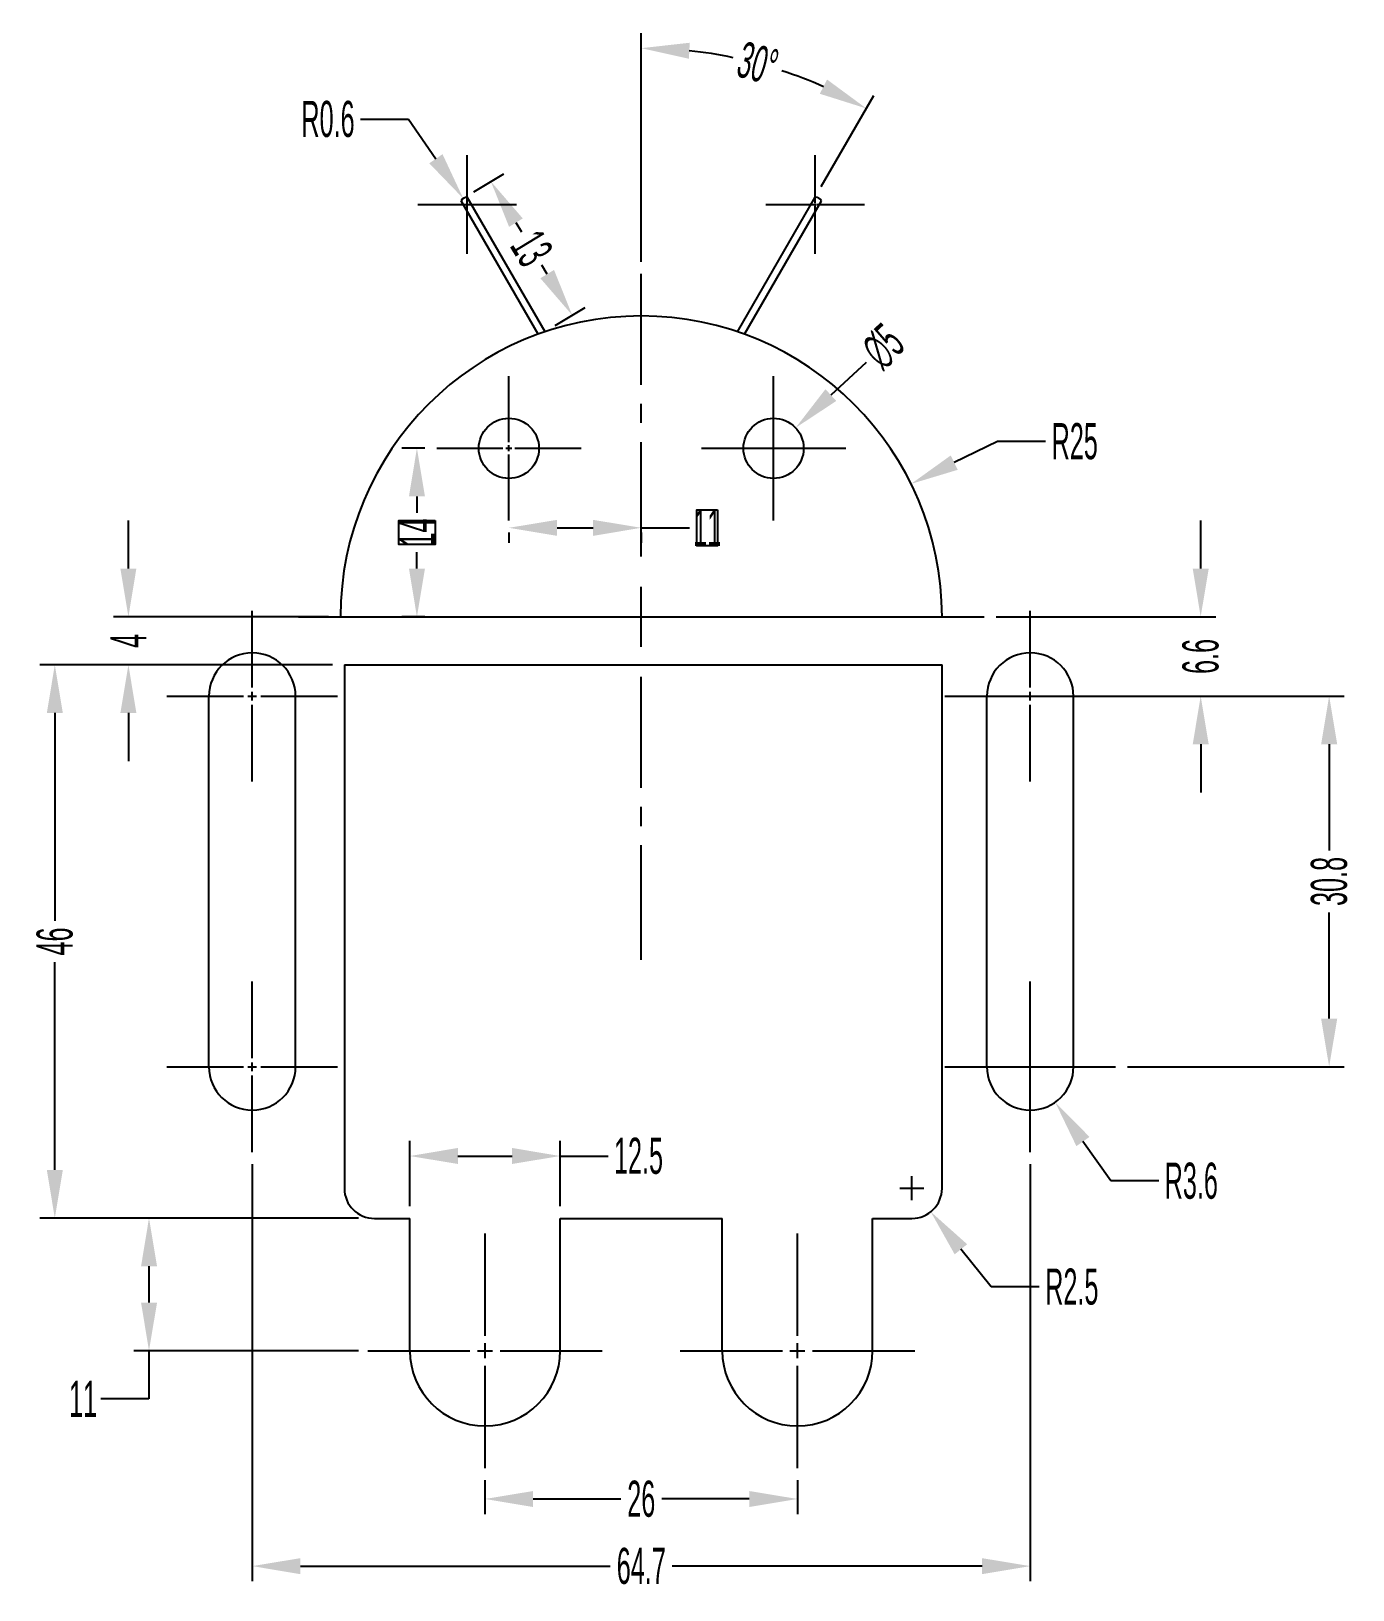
# Model space of a CAD drawing. Header units: millimetres. Extents: x 1568 to 31342, y 459 to 4403.
# Drawn here: x 15371.2 to 15481, y 3544 to 3673.5 of the extents above; entities that cross this region are included whole.
import ezdxf

# ---------------------------------------------------------------- set-up
doc = ezdxf.new("R2010")
doc.units = ezdxf.units.MM
doc.header["$LTSCALE"] = 0.5
doc.linetypes.add('CENTER2', pattern=[28.575, 19.05, -3.175, 3.175, -3.175])
doc.layers.add('centre line', color=3, linetype='CENTER2')
doc.layers.add('drawing', color=7, linetype='Continuous')
doc.styles.get("Standard").update_dxf_attribs({"font": 'arial.ttf', "width": 0.5})
doc.dimstyles.new('DARSHU2', dxfattribs={"dimtxt": 3, "dimasz": 4, "dimexe": 1.25, "dimexo": 1, "dimtad": 0, "dimtoh": 1, "dimdec": 1, "dimdsep": 46, "dimtxsty": 'Standard', "dimcen": 1, "dimclrd": 6, "dimclre": 6, "dimclrt": 6, "dimadec": 0, "dimazin": 0, "dimtfac": 1, "dimtdec": 1, "dimtofl": 0, "dimtmove": 0, "dimatfit": 3, "dimfxl": 1, "dimtfillclr": 256, "dimlwd": 25, "dimlwe": 25, "dimarcsym": 0})

# ---------------------------------------------------------------- blocks, each defined once
blk = doc.blocks.new('*U692')
at = {"layer": 'centre line', "color": 0, "linetype": 'CENTER2', "transparency": 16777216}
for p, q in [((0, 5), (0, 28.5)), ((-28.5, 0), (-5, 0)), ((5, 0), (28.5, 0)), ((0, -28.5), (0, -5))]:
    blk.add_line(p, q, dxfattribs=at)
at = {"layer": 'centre line', "color": 0, "linetype": 'Continuous', "transparency": 16777216}
for p, q in [((0, -2.5), (0, 2.5)), ((-2.5, 0), (2.5, 0))]:
    blk.add_line(p, q, dxfattribs=at)
blk = doc.blocks.new('*U693')
at = {"layer": 'centre line', "color": 0, "linetype": 'CENTER2', "transparency": 16777216}
for p, q in [((0, 0.72), (0, 7.1)), ((-7.1, 0), (-0.72, 0)), ((0.72, 0), (7.1, 0)), ((0, -7.1), (0, -0.72))]:
    blk.add_line(p, q, dxfattribs=at)
at = {"layer": 'centre line', "color": 0, "linetype": 'Continuous', "transparency": 16777216}
for p, q in [((-0.36, 0), (0.36, 0)), ((0, -0.36), (0, 0.36))]:
    blk.add_line(p, q, dxfattribs=at)
blk = doc.blocks.new('*U694')
at = {"layer": 'centre line', "color": 0, "linetype": 'CENTER2', "transparency": 16777216}
for p, q in [((0, 0.72), (0, 7.1)), ((-7.1, 0), (-0.72, 0)), ((0.72, 0), (7.1, 0)), ((0, -7.1), (0, -0.72))]:
    blk.add_line(p, q, dxfattribs=at)
at = {"layer": 'centre line', "color": 0, "linetype": 'Continuous', "transparency": 16777216}
for p, q in [((-0.36, 0), (0.36, 0)), ((0, -0.36), (0, 0.36))]:
    blk.add_line(p, q, dxfattribs=at)
blk = doc.blocks.new('*U695')
at = {"layer": 'centre line', "color": 0, "linetype": 'CENTER2', "transparency": 16777216}
for p, q in [((0, 0.72), (0, 7.1)), ((-7.1, 0), (-0.72, 0)), ((0.72, 0), (7.1, 0)), ((0, -7.1), (0, -0.72))]:
    blk.add_line(p, q, dxfattribs=at)
at = {"layer": 'centre line', "color": 0, "linetype": 'Continuous', "transparency": 16777216}
for p, q in [((-0.36, 0), (0.36, 0)), ((0, -0.36), (0, 0.36))]:
    blk.add_line(p, q, dxfattribs=at)
blk = doc.blocks.new('*U696')
at = {"layer": 'centre line', "color": 0, "linetype": 'CENTER2', "transparency": 16777216}
for p, q in [((0, 0.72), (0, 7.1)), ((-7.1, 0), (-0.72, 0)), ((0.72, 0), (7.1, 0)), ((0, -7.1), (0, -0.72))]:
    blk.add_line(p, q, dxfattribs=at)
at = {"layer": 'centre line', "color": 0, "linetype": 'Continuous', "transparency": 16777216}
for p, q in [((-0.36, 0), (0.36, 0)), ((0, -0.36), (0, 0.36))]:
    blk.add_line(p, q, dxfattribs=at)
blk = doc.blocks.new('*U697')
at = {"layer": 'centre line', "color": 0, "linetype": 'CENTER2', "transparency": 16777216}
for p, q in [((0, 1.25), (0, 9.75)), ((-9.75, 0), (-1.25, 0)), ((1.25, 0), (9.75, 0)), ((0, -9.75), (0, -1.25))]:
    blk.add_line(p, q, dxfattribs=at)
at = {"layer": 'centre line', "color": 0, "linetype": 'Continuous', "transparency": 16777216}
for p, q in [((-0.625, 0), (0.625, 0)), ((0, -0.625), (0, 0.625))]:
    blk.add_line(p, q, dxfattribs=at)
blk = doc.blocks.new('*U698')
at = {"layer": 'centre line', "color": 0, "linetype": 'CENTER2', "transparency": 16777216}
for p, q in [((0, 1.25), (0, 9.75)), ((-9.75, 0), (-1.25, 0)), ((1.25, 0), (9.75, 0)), ((0, -9.75), (0, -1.25))]:
    blk.add_line(p, q, dxfattribs=at)
at = {"layer": 'centre line', "color": 0, "linetype": 'Continuous', "transparency": 16777216}
for p, q in [((-0.625, 0), (0.625, 0)), ((0, -0.625), (0, 0.625))]:
    blk.add_line(p, q, dxfattribs=at)
blk = doc.blocks.new('*U699')
at = {"layer": 'centre line', "color": 0, "linetype": 'CENTER2', "transparency": 16777216}
for p, q in [((0, 0.12), (0, 4.1)), ((-4.1, 0), (-0.12, 0)), ((0.12, 0), (4.1, 0)), ((0, -4.1), (0, -0.12))]:
    blk.add_line(p, q, dxfattribs=at)
at = {"layer": 'centre line', "color": 0, "linetype": 'Continuous', "transparency": 16777216}
for p, q in [((-0.06, 0), (0.06, 0)), ((0, -0.06), (0, 0.06))]:
    blk.add_line(p, q, dxfattribs=at)
blk = doc.blocks.new('*U700')
at = {"layer": 'centre line', "color": 0, "linetype": 'CENTER2', "transparency": 16777216}
for p, q in [((0, 0.12), (0, 4.1)), ((-4.1, 0), (-0.12, 0)), ((0.12, 0), (4.1, 0)), ((0, -4.1), (0, -0.12))]:
    blk.add_line(p, q, dxfattribs=at)
at = {"layer": 'centre line', "color": 0, "linetype": 'Continuous', "transparency": 16777216}
for p, q in [((-0.06, 0), (0.06, 0)), ((0, -0.06), (0, 0.06))]:
    blk.add_line(p, q, dxfattribs=at)
blk = doc.blocks.new('*U701')
at = {"layer": 'centre line', "color": 0, "linetype": 'CENTER2', "transparency": 16777216}
for p, q in [((0, 0.5), (0, 6)), ((-6, 0), (-0.5, 0)), ((0.5, 0), (6, 0)), ((0, -6), (0, -0.5))]:
    blk.add_line(p, q, dxfattribs=at)
at = {"layer": 'centre line', "color": 0, "linetype": 'Continuous', "transparency": 16777216}
for p, q in [((-0.25, 0), (0.25, 0)), ((0, -0.25), (0, 0.25))]:
    blk.add_line(p, q, dxfattribs=at)
blk = doc.blocks.new('*U702')
at = {"layer": 'centre line', "color": 0, "linetype": 'CENTER2', "transparency": 16777216}
for p, q in [((0, 0.5), (0, 6)), ((-6, 0), (-0.5, 0)), ((0.5, 0), (6, 0)), ((0, -6), (0, -0.5))]:
    blk.add_line(p, q, dxfattribs=at)
at = {"layer": 'centre line', "color": 0, "linetype": 'Continuous', "transparency": 16777216}
for p, q in [((-0.25, 0), (0.25, 0)), ((0, -0.25), (0, 0.25))]:
    blk.add_line(p, q, dxfattribs=at)
blk = doc.blocks.new('*D703')
at = {"layer": 'centre line', "color": 6, "linetype": 'Continuous', "lineweight": 25, "transparency": 16777216}
for p, q in [((15421.9, 3654.34), (15421.9, 3673.34)), ((15436.86, 3660.58), (15441.24, 3668.16))]:
    blk.add_line(p, q, dxfattribs=at)
for start, end in [(78.21, 83.8738), (66.1262, 71.79)]:
    blk.add_arc((15421.9, 3634.66), 37.43, start, end, dxfattribs=at)
at = {"layer": 'centre line', "color": 6, "transparency": 16777216}
for points in [[(15425.86, 3671.21), (15425.93, 3672.54), (15421.9, 3672.09)], [(15437.35, 3669.48), (15436.74, 3668.3), (15440.61, 3667.08)]]:
    blk.add_solid(points, dxfattribs=at)
at = {"layer": 'Defpoints', "color": 0, "transparency": 16777216}
for p in [(15434.7, 3669.84), (15436.36, 3659.71), (15421.9, 3653.34), (15429.9, 3648.52), (15421.9, 3629.84)]:
    blk.add_point(p, dxfattribs=at)
at = {"layer": 'centre line', "color": 6, "transparency": 16777216, "insert": (15431.59, 3670.82), "char_height": 3, "attachment_point": 5, "rotation": 345}
blk.add_mtext('30°', dxfattribs=at)
blk = doc.blocks.new('*D704')
at = {"layer": 'centre line', "color": 6, "linetype": 'Continuous', "lineweight": 25, "transparency": 16777216}
for p, q in [((15407.99, 3660.15), (15410.47, 3661.66)), ((15411.48, 3657.59), (15411.94, 3656.84)), ((15414.08, 3653.32), (15413.63, 3654.06)), ((15414.75, 3649.04), (15417.23, 3650.55))]:
    blk.add_line(p, q, dxfattribs=at)
at = {"layer": 'centre line', "color": 6, "transparency": 16777216}
for points in [[(15412.05, 3657.94), (15410.91, 3657.24), (15409.4, 3661.01)], [(15414.65, 3653.66), (15413.51, 3652.97), (15416.16, 3649.9)]]:
    blk.add_solid(points, dxfattribs=at)
at = {"layer": 'Defpoints', "color": 0, "transparency": 16777216}
for p in [(15407.14, 3659.63), (15416.16, 3649.9), (15413.9, 3648.52)]:
    blk.add_point(p, dxfattribs=at)
at = {"layer": 'centre line', "color": 6, "transparency": 16777216, "insert": (15412.78, 3655.45), "char_height": 3, "attachment_point": 5, "rotation": 301.322}
blk.add_mtext('13', dxfattribs=at)
blk = doc.blocks.new('*D705')
at = {"layer": 'centre line', "color": 6, "linetype": 'Continuous', "lineweight": 25, "transparency": 16777216}
for p, q in [((15403.9, 3638.84), (15402, 3638.84)), ((15403.25, 3634.84), (15403.25, 3633.46)), ((15403.25, 3628.84), (15403.25, 3630.21)), ((15403.9, 3624.84), (15402, 3624.84))]:
    blk.add_line(p, q, dxfattribs=at)
at = {"layer": 'centre line', "color": 6, "transparency": 16777216}
for points in [[(15402.59, 3634.84), (15403.92, 3634.84), (15403.25, 3638.84)], [(15402.59, 3628.84), (15403.92, 3628.84), (15403.25, 3624.84)]]:
    blk.add_solid(points, dxfattribs=at)
at = {"layer": 'Defpoints', "color": 0, "transparency": 16777216}
for p in [(15404.9, 3638.84), (15403.25, 3624.84), (15404.9, 3624.84)]:
    blk.add_point(p, dxfattribs=at)
at = {"layer": 'centre line', "color": 6, "transparency": 16777216, "insert": (15403.25, 3631.84), "char_height": 3, "attachment_point": 5, "rotation": 90}
blk.add_mtext('14', dxfattribs=at)
blk = doc.blocks.new('*D706')
at = {"layer": 'centre line', "color": 6, "linetype": 'Continuous', "lineweight": 25, "transparency": 16777216}
for p, q in [((15414.9, 3632.23), (15417.9, 3632.23)), ((15421.9, 3632.23), (15425.9, 3632.23)), ((15410.9, 3631.84), (15410.9, 3630.98)), ((15421.9, 3631.84), (15421.9, 3630.98))]:
    blk.add_line(p, q, dxfattribs=at)
at = {"layer": 'centre line', "color": 6, "transparency": 16777216}
for points in [[(15414.9, 3632.89), (15414.9, 3631.56), (15410.9, 3632.23)], [(15417.9, 3632.89), (15417.9, 3631.56), (15421.9, 3632.23)]]:
    blk.add_solid(points, dxfattribs=at)
at = {"layer": 'Defpoints', "color": 0, "transparency": 16777216}
for p in [(15410.9, 3632.84), (15421.9, 3632.84), (15421.9, 3632.23)]:
    blk.add_point(p, dxfattribs=at)
at = {"layer": 'centre line', "color": 6, "transparency": 16777216, "insert": (15427.38, 3632.23), "char_height": 3, "attachment_point": 5}
blk.add_mtext('11', dxfattribs=at)
blk = doc.blocks.new('*D707')
at = {"layer": 'centre line', "color": 6, "linetype": 'Continuous', "lineweight": 25, "transparency": 16777216}
for p, q in [((15468.4, 3628.84), (15468.4, 3632.84)), ((15451.4, 3624.84), (15469.65, 3624.84)), ((15451.63, 3618.24), (15469.65, 3618.24)), ((15468.4, 3614.24), (15468.4, 3610.24))]:
    blk.add_line(p, q, dxfattribs=at)
at = {"layer": 'centre line', "color": 6, "transparency": 16777216}
for points in [[(15467.74, 3628.84), (15469.07, 3628.84), (15468.4, 3624.84)], [(15467.74, 3614.24), (15469.07, 3614.24), (15468.4, 3618.24)]]:
    blk.add_solid(points, dxfattribs=at)
at = {"layer": 'Defpoints', "color": 0, "transparency": 16777216}
for p in [(15450.4, 3624.84), (15450.63, 3618.24), (15468.4, 3618.24)]:
    blk.add_point(p, dxfattribs=at)
at = {"layer": 'centre line', "color": 6, "transparency": 16777216, "insert": (15468.4, 3621.54), "char_height": 3, "attachment_point": 5, "rotation": 90}
blk.add_mtext('6.6', dxfattribs=at)
blk = doc.blocks.new('*D708')
at = {"layer": 'centre line', "color": 6, "linetype": 'Continuous', "lineweight": 25, "transparency": 16777216}
for p, q in [((15469.4, 3618.24), (15480.33, 3618.24)), ((15479.08, 3614.24), (15479.08, 3605.41)), ((15479.08, 3591.44), (15479.08, 3600.26)), ((15462.33, 3587.44), (15480.33, 3587.44))]:
    blk.add_line(p, q, dxfattribs=at)
at = {"layer": 'centre line', "color": 6, "transparency": 16777216}
for points in [[(15478.41, 3614.24), (15479.75, 3614.24), (15479.08, 3618.24)], [(15478.41, 3591.44), (15479.75, 3591.44), (15479.08, 3587.44)]]:
    blk.add_solid(points, dxfattribs=at)
at = {"layer": 'Defpoints', "color": 0, "transparency": 16777216}
for p in [(15468.4, 3618.24), (15461.33, 3587.44), (15479.08, 3587.44)]:
    blk.add_point(p, dxfattribs=at)
at = {"layer": 'centre line', "color": 6, "transparency": 16777216, "insert": (15479.08, 3602.84), "char_height": 3, "attachment_point": 5, "rotation": 90}
blk.add_mtext('30.8', dxfattribs=at)
blk = doc.blocks.new('*D709')
at = {"layer": 'centre line', "color": 6, "linetype": 'Continuous', "lineweight": 25, "transparency": 16777216}
for p, q in [((15389.56, 3579.34), (15389.56, 3544.69)), ((15454.23, 3579.34), (15454.23, 3544.69)), ((15393.56, 3545.94), (15419.32, 3545.94)), ((15450.23, 3545.94), (15424.48, 3545.94))]:
    blk.add_line(p, q, dxfattribs=at)
at = {"layer": 'centre line', "color": 6, "transparency": 16777216}
for points in [[(15393.56, 3546.6), (15393.56, 3545.27), (15389.56, 3545.94)], [(15450.23, 3546.6), (15450.23, 3545.27), (15454.23, 3545.94)]]:
    blk.add_solid(points, dxfattribs=at)
at = {"layer": 'Defpoints', "color": 0, "transparency": 16777216}
for p in [(15389.56, 3580.34), (15454.23, 3580.34), (15389.56, 3545.94)]:
    blk.add_point(p, dxfattribs=at)
at = {"layer": 'centre line', "color": 6, "transparency": 16777216, "insert": (15421.9, 3545.94), "char_height": 3, "attachment_point": 5}
blk.add_mtext('64.7', dxfattribs=at)
blk = doc.blocks.new('*D710')
at = {"layer": 'centre line', "color": 6, "linetype": 'Continuous', "lineweight": 25, "transparency": 16777216}
for p, q in [((15408.91, 3553.09), (15408.91, 3550.27)), ((15434.88, 3553.09), (15434.88, 3550.27)), ((15412.91, 3551.52), (15420.19, 3551.52)), ((15430.88, 3551.52), (15423.61, 3551.52))]:
    blk.add_line(p, q, dxfattribs=at)
at = {"layer": 'centre line', "color": 6, "transparency": 16777216}
for points in [[(15412.91, 3552.18), (15412.91, 3550.85), (15408.91, 3551.52)], [(15430.88, 3552.18), (15430.88, 3550.85), (15434.88, 3551.52)]]:
    blk.add_solid(points, dxfattribs=at)
at = {"layer": 'Defpoints', "color": 0, "transparency": 16777216}
for p in [(15408.91, 3554.09), (15434.88, 3554.09), (15434.88, 3551.52)]:
    blk.add_point(p, dxfattribs=at)
at = {"layer": 'centre line', "color": 6, "transparency": 16777216, "insert": (15421.9, 3551.52), "char_height": 3, "attachment_point": 5}
blk.add_mtext('26', dxfattribs=at)
blk = doc.blocks.new('*D711')
at = {"layer": 'centre line', "color": 6, "linetype": 'Continuous', "lineweight": 25, "transparency": 16777216}
for p, q in [((15402.66, 3575.84), (15402.66, 3581.27)), ((15415.16, 3575.84), (15415.16, 3581.27)), ((15406.66, 3580.02), (15411.16, 3580.02)), ((15415.16, 3580.02), (15419.16, 3580.02))]:
    blk.add_line(p, q, dxfattribs=at)
at = {"layer": 'centre line', "color": 6, "transparency": 16777216}
for points in [[(15406.66, 3580.69), (15406.66, 3579.36), (15402.66, 3580.02)], [(15411.16, 3580.69), (15411.16, 3579.36), (15415.16, 3580.02)]]:
    blk.add_solid(points, dxfattribs=at)
at = {"layer": 'Defpoints', "color": 0, "transparency": 16777216}
for p in [(15415.16, 3580.02), (15402.66, 3574.84), (15415.16, 3574.84)]:
    blk.add_point(p, dxfattribs=at)
at = {"layer": 'centre line', "color": 6, "transparency": 16777216, "insert": (15421.67, 3580.02), "char_height": 3, "attachment_point": 5}
blk.add_mtext('12.5', dxfattribs=at)
blk = doc.blocks.new('*D712')
at = {"layer": 'centre line', "color": 6, "linetype": 'Continuous', "lineweight": 25, "transparency": 16777216}
for p, q in [((15398.4, 3574.86), (15379.73, 3574.86)), ((15380.98, 3570.86), (15380.98, 3567.84)), ((15398.4, 3563.84), (15379.73, 3563.84)), ((15380.98, 3563.84), (15380.98, 3559.84)), ((15380.98, 3559.84), (15376.98, 3559.84))]:
    blk.add_line(p, q, dxfattribs=at)
at = {"layer": 'centre line', "color": 6, "transparency": 16777216}
for points in [[(15380.32, 3570.86), (15381.65, 3570.86), (15380.98, 3574.86)], [(15380.32, 3567.84), (15381.65, 3567.84), (15380.98, 3563.84)]]:
    blk.add_solid(points, dxfattribs=at)
at = {"layer": 'Defpoints', "color": 0, "transparency": 16777216}
for p in [(15399.4, 3574.86), (15380.98, 3563.84), (15399.4, 3563.84)]:
    blk.add_point(p, dxfattribs=at)
at = {"layer": 'centre line', "color": 6, "transparency": 16777216, "insert": (15375.5, 3559.84), "char_height": 3, "attachment_point": 5}
blk.add_mtext('11', dxfattribs=at)
blk = doc.blocks.new('*D713')
at = {"layer": 'centre line', "color": 6, "linetype": 'Continuous', "lineweight": 25, "transparency": 16777216}
for p, q in [((15379.27, 3628.84), (15379.27, 3632.84)), ((15395.9, 3624.84), (15378.02, 3624.84)), ((15396.22, 3620.84), (15378.02, 3620.84)), ((15379.27, 3616.84), (15379.27, 3612.84))]:
    blk.add_line(p, q, dxfattribs=at)
at = {"layer": 'centre line', "color": 6, "transparency": 16777216}
for points in [[(15378.6, 3628.84), (15379.93, 3628.84), (15379.27, 3624.84)], [(15378.6, 3616.84), (15379.93, 3616.84), (15379.27, 3620.84)]]:
    blk.add_solid(points, dxfattribs=at)
at = {"layer": 'Defpoints', "color": 0, "transparency": 16777216}
for p in [(15396.9, 3624.84), (15379.27, 3620.84), (15397.22, 3620.84)]:
    blk.add_point(p, dxfattribs=at)
at = {"layer": 'centre line', "color": 6, "transparency": 16777216, "insert": (15379.27, 3622.84), "char_height": 3, "attachment_point": 5, "rotation": 90}
blk.add_mtext('4', dxfattribs=at)
blk = doc.blocks.new('*D714')
at = {"layer": 'centre line', "color": 6, "linetype": 'Continuous', "lineweight": 25, "transparency": 16777216}
for p, q in [((15378.27, 3620.84), (15371.9, 3620.84)), ((15373.15, 3616.84), (15373.15, 3599.57)), ((15373.15, 3578.86), (15373.15, 3596.12)), ((15379.98, 3574.86), (15371.9, 3574.86))]:
    blk.add_line(p, q, dxfattribs=at)
at = {"layer": 'centre line', "color": 6, "transparency": 16777216}
for points in [[(15372.49, 3616.84), (15373.82, 3616.84), (15373.15, 3620.84)], [(15372.49, 3578.86), (15373.82, 3578.86), (15373.15, 3574.86)]]:
    blk.add_solid(points, dxfattribs=at)
at = {"layer": 'Defpoints', "color": 0, "transparency": 16777216}
for p in [(15379.27, 3620.84), (15373.15, 3574.86), (15380.98, 3574.86)]:
    blk.add_point(p, dxfattribs=at)
at = {"layer": 'centre line', "color": 6, "transparency": 16777216, "insert": (15373.15, 3597.85), "char_height": 3, "attachment_point": 5, "rotation": 90}
blk.add_mtext('46', dxfattribs=at)
blk = doc.blocks.new('*D715')
at = {"layer": 'centre line', "color": 6, "linetype": 'Continuous', "lineweight": 25, "transparency": 16777216}
blk.add_line((15440.59, 3645.98), (15437.66, 3643.26), dxfattribs=at)
at = {"layer": 'centre line', "color": 6, "lineweight": 25, "transparency": 16777216}
for p, q in [((15431.9, 3638.84), (15433.9, 3638.84)), ((15432.9, 3637.84), (15432.9, 3639.84))]:
    blk.add_line(p, q, dxfattribs=at)
at = {"layer": 'centre line', "color": 6, "transparency": 16777216}
blk.add_solid([(15437.21, 3643.75), (15438.11, 3642.77), (15434.73, 3640.54)], dxfattribs=at)
at = {"layer": 'Defpoints', "color": 0, "transparency": 16777216}
for p in [(15434.73, 3640.54), (15431.07, 3637.13)]:
    blk.add_point(p, dxfattribs=at)
at = {"layer": 'centre line', "color": 6, "transparency": 16777216, "insert": (15442.01, 3647.3), "char_height": 3, "attachment_point": 5, "rotation": 42.9054}
blk.add_mtext('∅5', dxfattribs=at)
blk = doc.blocks.new('*D716')
at = {"layer": 'centre line', "color": 6, "linetype": 'Continuous', "lineweight": 25, "transparency": 16777216}
for p, q in [((15451.5, 3639.41), (15447.91, 3637.65)), ((15455.5, 3639.41), (15451.5, 3639.41))]:
    blk.add_line(p, q, dxfattribs=at)
at = {"layer": 'centre line', "color": 6, "lineweight": 25, "transparency": 16777216}
for p, q in [((15421.9, 3623.84), (15421.9, 3625.84)), ((15420.9, 3624.84), (15422.9, 3624.84))]:
    blk.add_line(p, q, dxfattribs=at)
at = {"layer": 'centre line', "color": 6, "transparency": 16777216}
blk.add_solid([(15447.62, 3638.24), (15448.21, 3637.05), (15444.33, 3635.88)], dxfattribs=at)
at = {"layer": 'Defpoints', "color": 0, "transparency": 16777216}
for p in [(15444.33, 3635.88), (15421.9, 3624.84)]:
    blk.add_point(p, dxfattribs=at)
at = {"layer": 'centre line', "color": 6, "transparency": 16777216, "insert": (15457.93, 3639.41), "char_height": 3, "attachment_point": 5}
blk.add_mtext('R25', dxfattribs=at)
blk = doc.blocks.new('*D717')
at = {"layer": 'centre line', "color": 6, "lineweight": 25, "transparency": 16777216}
for p, q in [((15454.23, 3586.44), (15454.23, 3588.44)), ((15453.23, 3587.44), (15455.23, 3587.44))]:
    blk.add_line(p, q, dxfattribs=at)
at = {"layer": 'centre line', "color": 6, "linetype": 'Continuous', "lineweight": 25, "transparency": 16777216}
for p, q in [((15460.92, 3577.95), (15458.61, 3581.22)), ((15464.92, 3577.95), (15460.92, 3577.95))]:
    blk.add_line(p, q, dxfattribs=at)
at = {"layer": 'centre line', "color": 6, "transparency": 16777216}
blk.add_solid([(15459.16, 3581.61), (15458.07, 3580.84), (15456.31, 3584.49)], dxfattribs=at)
at = {"layer": 'Defpoints', "color": 0, "transparency": 16777216}
for p in [(15454.23, 3587.44), (15456.31, 3584.49)]:
    blk.add_point(p, dxfattribs=at)
at = {"layer": 'centre line', "color": 6, "transparency": 16777216, "insert": (15467.62, 3577.95), "char_height": 3, "attachment_point": 5}
blk.add_mtext('R3.6', dxfattribs=at)
blk = doc.blocks.new('*D718')
at = {"layer": 'centre line', "color": 6, "lineweight": 25, "transparency": 16777216}
for p, q in [((15444.4, 3576.34), (15444.4, 3578.34)), ((15443.4, 3577.34), (15445.4, 3577.34))]:
    blk.add_line(p, q, dxfattribs=at)
at = {"layer": 'centre line', "color": 6, "linetype": 'Continuous', "lineweight": 25, "transparency": 16777216}
for p, q in [((15450.98, 3569.15), (15448.47, 3572.27)), ((15454.98, 3569.15), (15450.98, 3569.15))]:
    blk.add_line(p, q, dxfattribs=at)
at = {"layer": 'centre line', "color": 6, "transparency": 16777216}
blk.add_solid([(15448.99, 3572.69), (15447.95, 3571.85), (15445.96, 3575.39)], dxfattribs=at)
at = {"layer": 'Defpoints', "color": 0, "transparency": 16777216}
for p in [(15444.4, 3577.34), (15445.96, 3575.39)]:
    blk.add_point(p, dxfattribs=at)
at = {"layer": 'centre line', "color": 6, "transparency": 16777216, "insert": (15457.69, 3569.15), "char_height": 3, "attachment_point": 5}
blk.add_mtext('R2.5', dxfattribs=at)
blk = doc.blocks.new('*D719')
at = {"layer": 'centre line', "color": 6, "linetype": 'Continuous', "lineweight": 25, "transparency": 16777216}
for p, q in [((15398.56, 3666.19), (15402.56, 3666.19)), ((15402.56, 3666.19), (15404.83, 3662.9))]:
    blk.add_line(p, q, dxfattribs=at)
at = {"layer": 'centre line', "color": 6, "lineweight": 25, "transparency": 16777216}
for p, q in [((15407.44, 3658.11), (15407.44, 3660.11)), ((15406.44, 3659.11), (15408.44, 3659.11))]:
    blk.add_line(p, q, dxfattribs=at)
at = {"layer": 'centre line', "color": 6, "transparency": 16777216}
blk.add_solid([(15405.38, 3663.28), (15404.28, 3662.52), (15407.1, 3659.6)], dxfattribs=at)
at = {"layer": 'Defpoints', "color": 0, "transparency": 16777216}
for p in [(15407.1, 3659.6), (15407.44, 3659.11)]:
    blk.add_point(p, dxfattribs=at)
at = {"layer": 'centre line', "color": 6, "transparency": 16777216, "insert": (15395.86, 3666.19), "char_height": 3, "attachment_point": 5}
blk.add_mtext('R0.6', dxfattribs=at)

msp = doc.modelspace()

# ---------------------------------------------------------------- linework, layer by layer
at = {"layer": 'drawing'}
for p, q in [((15413.322, 3648.318), (15406.919, 3659.409)), ((15413.898, 3648.52), (15407.438, 3659.709)), ((15429.898, 3648.52), (15436.358, 3659.709)), ((15430.474, 3648.318), (15436.877, 3659.409)), ((15396.898, 3624.835), (15446.898, 3624.835)), ((15397.22, 3620.835), (15397.22, 3577.335)), ((15397.22, 3620.835), (15446.898, 3620.835)), ((15446.898, 3577.335), (15446.898, 3620.835)), ((15385.963, 3587.435), (15385.963, 3618.235)), ((15393.163, 3587.435), (15393.163, 3618.235)), ((15450.633, 3587.435), (15450.633, 3618.235)), ((15457.833, 3587.435), (15457.833, 3618.235)), ((15399.72, 3574.835), (15402.663, 3574.835)), ((15402.663, 3563.835), (15402.663, 3574.835)), ((15415.163, 3563.835), (15415.163, 3574.835)), ((15415.163, 3574.835), (15428.633, 3574.835)), ((15428.633, 3563.835), (15428.633, 3574.835)), ((15441.133, 3563.835), (15441.133, 3574.835)), ((15441.133, 3574.835), (15444.398, 3574.835))]:
    msp.add_line(p, q, dxfattribs=at)
for points in [[(15413.398, 3638.835, -1), (15408.398, 3638.835, -1)], [(15430.398, 3638.835, -1), (15435.398, 3638.835, -1)]]:
    msp.add_lwpolyline(points, format="xyb", close=True, dxfattribs=at)
for points in [[(15428.241, 3633.733), (15428.241, 3630.721), (15426.523, 3630.721), (15426.523, 3633.733)], [(15404.758, 3632.836), (15404.758, 3630.834), (15401.746, 3630.834), (15401.746, 3632.836)]]:
    msp.add_lwpolyline(points, close=True, dxfattribs=at)
for centre in [(15410.898, 3638.835), (15432.898, 3638.835)]:
    msp.add_circle(centre, 2.5, dxfattribs=at)
for centre, radius, start, end in [((15407.438, 3659.109), 0.6, 90, 150), ((15436.358, 3659.109), 0.6, 30, 90), ((15421.898, 3624.835), 25, 0, 180), ((15389.563, 3618.235), 3.6, 0, 180), ((15454.233, 3618.235), 3.6, 0, 180), ((15389.563, 3587.435), 3.6, 180, 0), ((15454.233, 3587.435), 3.6, 180, 0), ((15399.72, 3577.335), 2.5, 180, 270), ((15444.398, 3577.335), 2.5, 270, 360), ((15408.913, 3563.835), 6.25, 180, 0), ((15434.883, 3563.835), 6.25, 180, 0)]:
    msp.add_arc(centre, radius, start, end, dxfattribs=at)

# ---------------------------------------------------------------- block references
at = {"layer": 'centre line', "linetype": 'CENTER2'}
for name, p in [('*U699', (15407.438, 3659.109)), ('*U700', (15436.358, 3659.109)), ('*U692', (15421.898, 3624.835)), ('*U701', (15410.898, 3638.835)), ('*U702', (15432.898, 3638.835)), ('*U695', (15389.563, 3618.235)), ('*U693', (15454.233, 3618.235)), ('*U696', (15389.563, 3587.435)), ('*U694', (15454.233, 3587.435)), ('*U697', (15408.913, 3563.835)), ('*U698', (15434.883, 3563.835))]:
    msp.add_blockref(name, p, dxfattribs=at)

# ---------------------------------------------------------------- dimensions: what is measured, and where the dimension line sits
at = {"layer": 'centre line'}
dim = msp.add_angular_dim_2l(base=(15434.699, 3669.835), line1=((15421.898, 3629.835), (15421.898, 3653.335)), line2=((15429.898, 3648.52), (15436.358, 3659.709)), dimstyle='DARSHU2', dxfattribs=at)
dim.commit()
dim.dimension.update_dxf_attribs({"geometry": '*D703', "text_midpoint": (15431.585, 3670.817)})
for center, mpoint, picture, middle in [((15407.438, 3659.109), (15407.098, 3659.604), '*D719', (15395.857, 3666.195)), ((15421.898, 3624.835), (15444.326, 3635.88), '*D716', (15457.926, 3639.414)), ((15454.233, 3587.435), (15456.308, 3584.493), '*D717', (15467.625, 3577.954)), ((15444.398, 3577.335), (15445.964, 3575.386), '*D718', (15457.689, 3569.151))]:
    dim = msp.add_radius_dim(center=center, mpoint=mpoint, dimstyle='DARSHU2', dxfattribs=at)
    dim.commit()
    dim.dimension.update_dxf_attribs({"geometry": picture, "text_midpoint": middle})
dim = msp.add_aligned_dim(p1=(15407.138, 3659.629), p2=(15413.898, 3648.52), distance=2.652, dimstyle='DARSHU2', dxfattribs=at)
dim.commit()
dim.dimension.update_dxf_attribs({"geometry": '*D704', "text_midpoint": (15412.783, 3655.453)})
dim = msp.add_diameter_dim_2p(p1=(15431.067, 3637.133), p2=(15434.729, 3640.537), dimstyle='DARSHU2', dxfattribs=at)
dim.commit()
dim.dimension.update_dxf_attribs({"geometry": '*D715', "text_midpoint": (15442.009, 3647.303)})
for base, p1, p2, picture, middle in [((15403.252, 3624.835), (15404.898, 3638.835), (15404.898, 3624.835), '*D705', (15403.252, 3631.835)), ((15379.268, 3620.835), (15396.898, 3624.835), (15397.22, 3620.835), '*D713', (15379.268, 3622.835)), ((15468.405, 3618.235), (15450.398, 3624.835), (15450.633, 3618.235), '*D707', (15468.405, 3621.535)), ((15373.154, 3574.856), (15379.268, 3620.835), (15380.983, 3574.856), '*D714', (15373.154, 3597.846)), ((15479.079, 3587.435), (15468.405, 3618.235), (15461.333, 3587.435), '*D708', (15479.079, 3602.835)), ((15380.983, 3563.835), (15399.396, 3574.856), (15399.396, 3563.835), '*D712', (15375.499, 3559.835))]:
    dim = msp.add_linear_dim(base=base, p1=p1, p2=p2, angle=90, dimstyle='DARSHU2', dxfattribs=at)
    dim.commit()
    dim.dimension.update_dxf_attribs({"geometry": picture, "text_midpoint": middle})
for base, p1, p2, picture, middle in [((15421.898, 3632.227), (15410.898, 3632.835), (15421.898, 3632.835), '*D706', (15427.382, 3632.227)), ((15415.163, 3580.023), (15402.663, 3574.835), (15415.163, 3574.835), '*D711', (15421.671, 3580.023)), ((15389.563, 3545.938), (15454.233, 3580.335), (15389.563, 3580.335), '*D709', (15421.898, 3545.938)), ((15434.883, 3551.517), (15408.913, 3554.085), (15434.883, 3554.085), '*D710', (15421.898, 3551.517))]:
    dim = msp.add_linear_dim(base=base, p1=p1, p2=p2, dimstyle='DARSHU2', dxfattribs=at)
    dim.commit()
    dim.dimension.update_dxf_attribs({"geometry": picture, "text_midpoint": middle})

doc.saveas('drawing.dxf')
